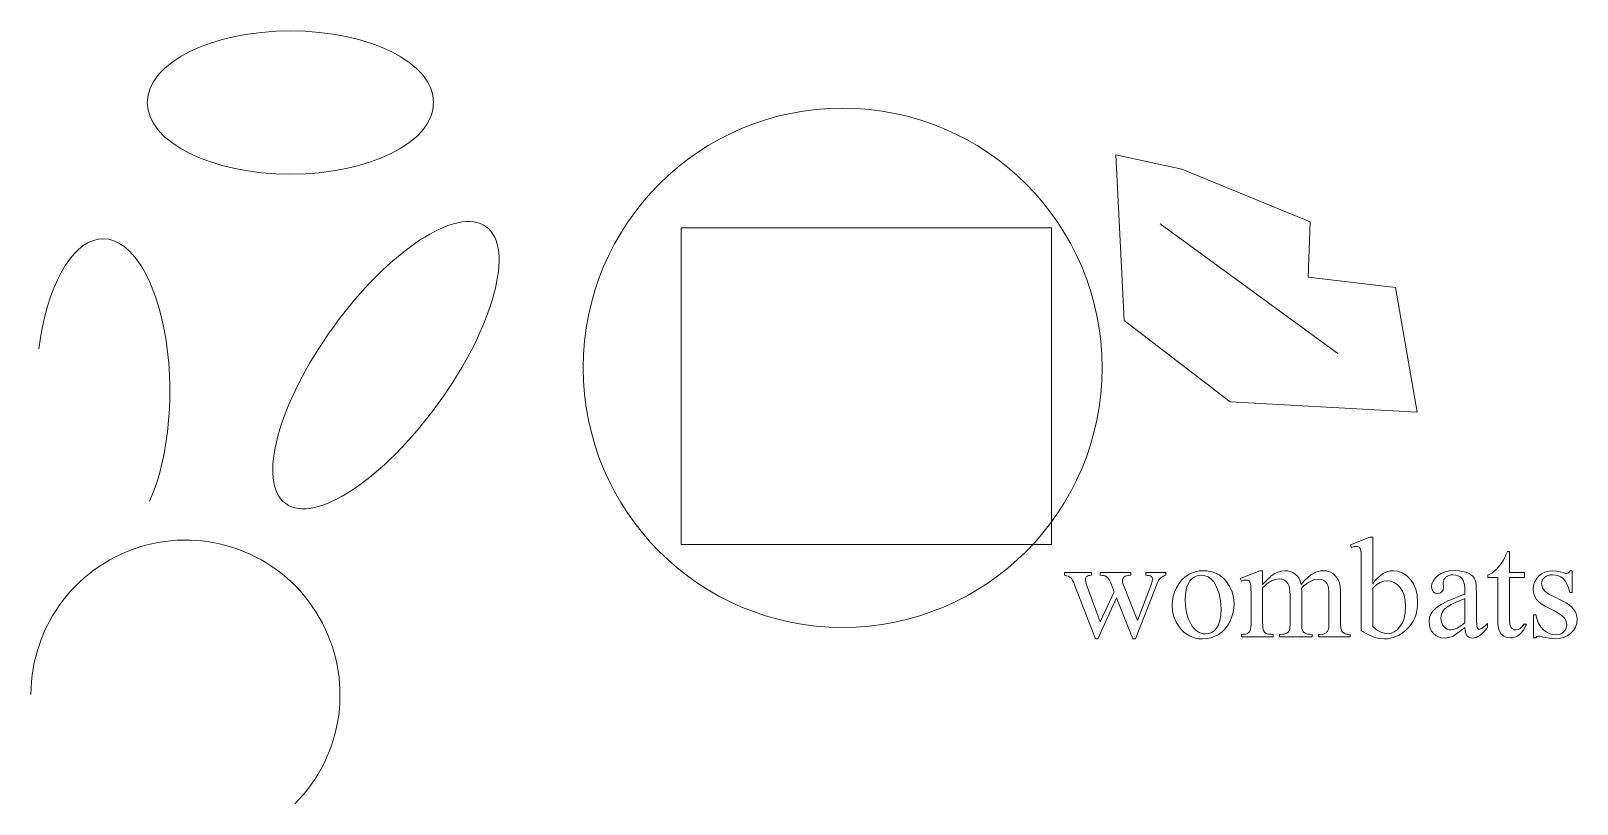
# Model space of a CAD drawing. Header units: inches. Extents: x 13 to 176, y 66 to 147.
import ezdxf

# ---------------------------------------------------------------- set-up
doc = ezdxf.new("R2010")
doc.units = ezdxf.units.IN
doc.layers.get('0').update_dxf_attribs({"lineweight": 0})

msp = doc.modelspace()

# ---------------------------------------------------------------- linework, layer by layer
at = {"color": 7, "linetype": 'Continuous', "lineweight": 0}
msp.add_line((131.83, 126.78), (150.44, 113.21), dxfattribs=at)
at = {"color": 7, "linetype": 'Continuous', "lineweight": 0, "flags": 128}
for points in [[(139.15, 108.15), (158.75, 107.07), (156.49, 120.11), (147.33, 121.18), (147.55, 127), (134.09, 132.49), (127.19, 134), (128.06, 116.66)], [(81.64, 126.35), (120.44, 126.35), (120.44, 93.21), (81.64, 93.21)], [(154.11, 89.1), (154.11, 89.1), (154.36, 89.42), (154.61, 89.69), (154.87, 89.93), (155.13, 90.12), (155.39, 90.27), (155.66, 90.37), (155.94, 90.43), (156.22, 90.46), (156.73, 90.4), (157.19, 90.24), (157.63, 89.96), (158.03, 89.57), (158.37, 89.09), (158.61, 88.52), (158.76, 87.88), (158.8, 87.15), (158.78, 86.71), (158.73, 86.3), (158.63, 85.91), (158.5, 85.53), (158.34, 85.18), (158.13, 84.85), (157.89, 84.55), (157.61, 84.27), (157.35, 84.05), (157.08, 83.85), (156.81, 83.69), (156.53, 83.56), (156.24, 83.46), (155.94, 83.38), (155.64, 83.34), (155.33, 83.32), (154.74, 83.37), (154.14, 83.54), (153.53, 83.8), (152.9, 84.17), (152.9, 91.15), (152.9, 91.67), (152.89, 92.07), (152.88, 92.24), (152.87, 92.37), (152.86, 92.48), (152.85, 92.56), (152.78, 92.78), (152.67, 92.92), (152.54, 92.99), (152.38, 93.01), (152.15, 92.99), (151.86, 92.9), (151.76, 93.16), (153.78, 93.98), (154.11, 93.98)], [(168.43, 92.47), (168.43, 92.47), (168.43, 90.26), (170, 90.26), (170, 89.74), (168.43, 89.74), (168.43, 85.38), (168.44, 85.08), (168.47, 84.84), (168.53, 84.64), (168.61, 84.5), (168.72, 84.4), (168.83, 84.33), (168.95, 84.28), (169.09, 84.27), (169.34, 84.31), (169.56, 84.42), (169.77, 84.61), (169.92, 84.87), (170.2, 84.87), (170.06, 84.53), (169.9, 84.23), (169.7, 83.99), (169.48, 83.78), (169.24, 83.62), (169, 83.51), (168.75, 83.44), (168.5, 83.42), (168.17, 83.47), (167.84, 83.6), (167.56, 83.83), (167.37, 84.14), (167.3, 84.34), (167.25, 84.59), (167.22, 84.88), (167.21, 85.22), (167.21, 89.74), (166.15, 89.74), (166.15, 89.99), (166.35, 90.08), (166.56, 90.2), (166.76, 90.35), (166.97, 90.53), (167.37, 90.96), (167.73, 91.45), (167.82, 91.62), (167.93, 91.84), (168.05, 92.13), (168.2, 92.47)], [(121.8, 90.26), (121.8, 90.26), (124.62, 90.26), (124.62, 89.99), (124.44, 89.97), (124.3, 89.94), (124.19, 89.9), (124.11, 89.85), (124.02, 89.72), (123.99, 89.53), (124.02, 89.28), (124.11, 88.98), (125.55, 85.11), (127, 88.26), (126.62, 89.25), (126.52, 89.45), (126.42, 89.62), (126.29, 89.76), (126.16, 89.86), (126.06, 89.91), (125.93, 89.95), (125.76, 89.97), (125.55, 89.99), (125.55, 90.26), (128.76, 90.26), (128.76, 89.99), (128.51, 89.97), (128.31, 89.93), (128.14, 89.87), (128.01, 89.79), (127.9, 89.64), (127.86, 89.42), (127.88, 89.27), (127.92, 89.12), (129.45, 85.26), (130.87, 88.98), (130.98, 89.34), (131.01, 89.61), (130.98, 89.74), (130.87, 89.86), (130.78, 89.91), (130.66, 89.95), (130.5, 89.97), (130.31, 89.99), (130.31, 90.26), (132.43, 90.26), (132.43, 89.99), (132.13, 89.9), (131.88, 89.72), (131.66, 89.46), (131.49, 89.12), (129.24, 83.32), (128.94, 83.32), (127.26, 87.62), (125.3, 83.32), (125.03, 83.32), (122.86, 88.98), (122.76, 89.23), (122.65, 89.43), (122.55, 89.59), (122.45, 89.7), (122.33, 89.79), (122.18, 89.87), (122, 89.93), (121.8, 89.99)], [(136.33, 90.46), (136.33, 90.46), (136.7, 90.44), (137.06, 90.38), (137.39, 90.3), (137.71, 90.17), (138.01, 90.01), (138.28, 89.8), (138.55, 89.57), (138.78, 89.3), (139.13, 88.78), (139.38, 88.23), (139.52, 87.65), (139.57, 87.02), (139.55, 86.57), (139.46, 86.11), (139.33, 85.65), (139.14, 85.19), (138.9, 84.76), (138.62, 84.38), (138.31, 84.05), (137.94, 83.79), (137.55, 83.59), (137.14, 83.44), (136.71, 83.35), (136.25, 83.32), (135.88, 83.34), (135.53, 83.4), (135.2, 83.49), (134.89, 83.63), (134.6, 83.8), (134.32, 84), (134.07, 84.25), (133.83, 84.54), (133.5, 85.06), (133.26, 85.62), (133.12, 86.21), (133.08, 86.83), (133.1, 87.29), (133.19, 87.75), (133.34, 88.21), (133.54, 88.67), (133.78, 89.1), (134.07, 89.46), (134.39, 89.77), (134.74, 90.02), (135.12, 90.21), (135.51, 90.35), (135.92, 90.43), (136.33, 90.46)], [(136.1, 89.98), (136.1, 89.98), (135.91, 89.96), (135.71, 89.92), (135.52, 89.85), (135.32, 89.75), (135.13, 89.61), (134.97, 89.43), (134.82, 89.2), (134.69, 88.94), (134.58, 88.62), (134.5, 88.27), (134.46, 87.88), (134.44, 87.44), (134.48, 86.74), (134.59, 86.07), (134.77, 85.47), (135.03, 84.91), (135.18, 84.66), (135.34, 84.44), (135.52, 84.26), (135.71, 84.11), (135.91, 83.99), (136.11, 83.91), (136.33, 83.86), (136.57, 83.84), (136.91, 83.88), (137.22, 83.99), (137.49, 84.17), (137.74, 84.43), (137.94, 84.78), (138.09, 85.23), (138.18, 85.79), (138.21, 86.45), (138.16, 87.3), (138.01, 88.05), (137.77, 88.71), (137.43, 89.28), (137.15, 89.58), (136.84, 89.8), (136.49, 89.93), (136.1, 89.98)], [(142.56, 89.02), (142.56, 89.02), (142.89, 89.35), (143.15, 89.6), (143.33, 89.78), (143.43, 89.87), (143.78, 90.12), (144.14, 90.3), (144.52, 90.42), (144.9, 90.46), (145.2, 90.43), (145.48, 90.36), (145.75, 90.25), (145.98, 90.09), (146.2, 89.89), (146.37, 89.64), (146.5, 89.35), (146.6, 89.02), (146.96, 89.43), (147.29, 89.75), (147.6, 90.01), (147.88, 90.18), (148.14, 90.3), (148.4, 90.39), (148.67, 90.44), (148.95, 90.46), (149.21, 90.44), (149.45, 90.39), (149.68, 90.3), (149.9, 90.18), (150.09, 90.02), (150.27, 89.82), (150.43, 89.57), (150.56, 89.28), (150.63, 89.04), (150.68, 88.73), (150.71, 88.37), (150.72, 87.94), (150.72, 85.05), (150.72, 84.76), (150.74, 84.52), (150.77, 84.33), (150.82, 84.18), (150.92, 84.03), (151.09, 83.91), (151.2, 83.86), (151.35, 83.82), (151.53, 83.8), (151.73, 83.79), (151.73, 83.53), (148.41, 83.53), (148.41, 83.79), (148.55, 83.79), (148.94, 83.83), (149.23, 83.96), (149.37, 84.11), (149.47, 84.34), (149.48, 84.43), (149.49, 84.58), (149.5, 84.78), (149.5, 85.05), (149.5, 87.94), (149.48, 88.33), (149.45, 88.65), (149.39, 88.91), (149.3, 89.11), (149.13, 89.31), (148.93, 89.45), (148.68, 89.55), (148.38, 89.57), (147.99, 89.52), (147.6, 89.38), (147.39, 89.26), (147.16, 89.1), (146.92, 88.9), (146.65, 88.66), (146.63, 88.58), (146.65, 88.26), (146.65, 85.05), (146.65, 84.74), (146.66, 84.49), (146.69, 84.31), (146.72, 84.19), (146.83, 84.04), (147.01, 83.91), (147.14, 83.86), (147.3, 83.82), (147.5, 83.8), (147.74, 83.79), (147.74, 83.53), (144.34, 83.53), (144.34, 83.79), (144.6, 83.8), (144.81, 83.82), (144.98, 83.87), (145.11, 83.93), (145.29, 84.09), (145.4, 84.32), (145.42, 84.41), (145.42, 84.56), (145.43, 84.78), (145.43, 85.05), (145.43, 87.94), (145.42, 88.33), (145.37, 88.65), (145.3, 88.92), (145.19, 89.13), (145.02, 89.34), (144.8, 89.48), (144.57, 89.57), (144.29, 89.6), (143.9, 89.55), (143.5, 89.39), (143.22, 89.22), (142.96, 89.04), (142.75, 88.85), (142.56, 88.66), (142.56, 85.05), (142.57, 84.75), (142.59, 84.5), (142.61, 84.32), (142.66, 84.19), (142.77, 84.02), (142.93, 83.89), (143.04, 83.85), (143.2, 83.82), (143.4, 83.8), (143.66, 83.79), (143.66, 83.53), (140.33, 83.53), (140.33, 83.79), (140.54, 83.8), (140.72, 83.82), (140.87, 83.85), (140.97, 83.89), (141.14, 84.02), (141.25, 84.21), (141.3, 84.34), (141.33, 84.53), (141.35, 84.76), (141.35, 85.05), (141.35, 87.62), (141.35, 88.13), (141.33, 88.54), (141.31, 88.84), (141.28, 89.06), (141.22, 89.26), (141.12, 89.39), (140.99, 89.46), (140.82, 89.48), (140.6, 89.45), (140.33, 89.37), (140.22, 89.63), (142.25, 90.46), (142.56, 90.46)], [(154.11, 88.63), (154.11, 88.63), (154.11, 84.6), (154.49, 84.28), (154.89, 84.05), (155.29, 83.91), (155.71, 83.86), (156.04, 83.91), (156.35, 84.05), (156.66, 84.27), (156.95, 84.6), (157.2, 85), (157.39, 85.5), (157.49, 86.07), (157.53, 86.73), (157.49, 87.34), (157.39, 87.88), (157.2, 88.33), (156.95, 88.72), (156.66, 89.02), (156.34, 89.24), (156, 89.37), (155.64, 89.41), (155.25, 89.36), (154.86, 89.22), (154.7, 89.12), (154.53, 89), (154.33, 88.83), (154.11, 88.63)], [(163.75, 84.51), (163.75, 84.51), (163.28, 84.15), (162.91, 83.88), (162.63, 83.69), (162.45, 83.58), (162.04, 83.45), (161.61, 83.4), (161.27, 83.43), (160.97, 83.52), (160.7, 83.67), (160.46, 83.88), (160.26, 84.14), (160.12, 84.43), (160.03, 84.76), (160, 85.14), (160.06, 85.6), (160.22, 85.99), (160.4, 86.23), (160.64, 86.47), (160.93, 86.7), (161.27, 86.93), (161.47, 87.04), (161.71, 87.16), (161.97, 87.29), (162.27, 87.41), (162.59, 87.55), (162.95, 87.7), (163.33, 87.85), (163.75, 88), (163.75, 88.26), (163.73, 88.73), (163.67, 89.11), (163.57, 89.42), (163.43, 89.65), (163.25, 89.81), (163.04, 89.93), (162.79, 90), (162.5, 90.02), (162.28, 90.01), (162.09, 89.96), (161.91, 89.88), (161.77, 89.77), (161.65, 89.64), (161.56, 89.5), (161.5, 89.36), (161.49, 89.2), (161.5, 88.77), (161.46, 88.47), (161.33, 88.25), (161.13, 88.11), (160.88, 88.07), (160.63, 88.11), (160.44, 88.26), (160.31, 88.48), (160.26, 88.78), (160.3, 89.09), (160.42, 89.38), (160.62, 89.67), (160.91, 89.94), (161.27, 90.17), (161.68, 90.33), (162.17, 90.44), (162.72, 90.47), (163.15, 90.45), (163.54, 90.39), (163.88, 90.3), (164.19, 90.17), (164.39, 90.04), (164.57, 89.88), (164.71, 89.68), (164.83, 89.46), (164.89, 89.26), (164.93, 88.98), (164.95, 88.61), (164.96, 88.16), (164.96, 85.88), (164.97, 85.44), (164.97, 85.1), (164.99, 84.86), (165, 84.7), (165.05, 84.52), (165.12, 84.41), (165.22, 84.35), (165.32, 84.33), (165.52, 84.39), (165.61, 84.46), (165.75, 84.57), (165.91, 84.72), (166.12, 84.92), (166.12, 84.51), (165.91, 84.25), (165.71, 84.03), (165.51, 83.84), (165.31, 83.69), (165.12, 83.57), (164.93, 83.48), (164.73, 83.43), (164.54, 83.41), (164.38, 83.42), (164.22, 83.47), (164.09, 83.55), (163.97, 83.66), (163.88, 83.8), (163.81, 83.99), (163.77, 84.23), (163.75, 84.51)], [(175, 90.46), (175, 90.46), (175, 88.16), (174.76, 88.16), (174.61, 88.66), (174.44, 89.07), (174.25, 89.39), (174.04, 89.63), (173.81, 89.8), (173.55, 89.93), (173.25, 90), (172.93, 90.02), (172.69, 90.01), (172.47, 89.96), (172.27, 89.87), (172.1, 89.75), (171.96, 89.61), (171.86, 89.46), (171.8, 89.31), (171.78, 89.15), (171.8, 88.95), (171.84, 88.77), (171.92, 88.6), (172.02, 88.44), (172.16, 88.29), (172.37, 88.13), (172.62, 87.97), (172.94, 87.81), (174.01, 87.28), (174.36, 87.09), (174.67, 86.89), (174.92, 86.67), (175.13, 86.44), (175.3, 86.19), (175.41, 85.93), (175.48, 85.66), (175.51, 85.37), (175.47, 84.93), (175.33, 84.54), (175.12, 84.19), (174.81, 83.88), (174.46, 83.64), (174.08, 83.47), (173.68, 83.36), (173.26, 83.32), (172.6, 83.38), (171.85, 83.54), (171.63, 83.6), (171.45, 83.62), (171.3, 83.57), (171.19, 83.43), (170.95, 83.43), (170.95, 85.83), (171.19, 85.83), (171.31, 85.34), (171.48, 84.93), (171.7, 84.57), (171.98, 84.28), (172.27, 84.05), (172.59, 83.88), (172.92, 83.79), (173.28, 83.76), (173.51, 83.77), (173.73, 83.83), (173.93, 83.93), (174.1, 84.05), (174.24, 84.21), (174.34, 84.38), (174.4, 84.57), (174.42, 84.77), (174.4, 85.01), (174.33, 85.24), (174.22, 85.44), (174.06, 85.62), (173.84, 85.81), (173.53, 86.02), (173.13, 86.24), (172.64, 86.5), (172.15, 86.75), (171.76, 87), (171.46, 87.23), (171.25, 87.45), (171.1, 87.68), (171, 87.93), (170.94, 88.21), (170.91, 88.51), (170.95, 88.91), (171.06, 89.27), (171.24, 89.6), (171.48, 89.9), (171.79, 90.14), (172.14, 90.32), (172.53, 90.42), (172.96, 90.46), (173.4, 90.41), (173.92, 90.29), (174.09, 90.24), (174.23, 90.21), (174.34, 90.18), (174.42, 90.18), (174.52, 90.19), (174.6, 90.23), (174.68, 90.31), (174.76, 90.46)], [(163.75, 84.99), (163.75, 84.99), (163.75, 87.55), (163.25, 87.35), (162.84, 87.18), (162.53, 87.04), (162.32, 86.93), (162.05, 86.76), (161.82, 86.6), (161.63, 86.43), (161.49, 86.25), (161.38, 86.07), (161.3, 85.88), (161.25, 85.69), (161.24, 85.48), (161.26, 85.23), (161.32, 84.99), (161.42, 84.79), (161.56, 84.6), (161.72, 84.45), (161.9, 84.34), (162.08, 84.28), (162.28, 84.25), (162.58, 84.3), (162.93, 84.44), (163.32, 84.67), (163.75, 84.99)]]:
    msp.add_lwpolyline(points, close=True, dxfattribs=at)
at = {"color": 7, "linetype": 'Continuous', "lineweight": 0}
msp.add_circle((98.55, 111.71), 27.19, dxfattribs=at)
msp.add_arc((29.69, 77.48), 16.19, 315, 180, dxfattribs=at)
for centre, major_axis, ratio in [((40.69, 139.48), (15, 0), 0.5), ((50.69, 111.98), (10.5, 14.5), 0.379875)]:
    msp.add_ellipse(centre, major_axis=major_axis, ratio=ratio, dxfattribs=at)
msp.add_ellipse((21.05, 109.22), major_axis=(0, -16), ratio=0.4375, start_param=0.770015, end_param=4.428595, dxfattribs=at)

doc.saveas('drawing.dxf')
